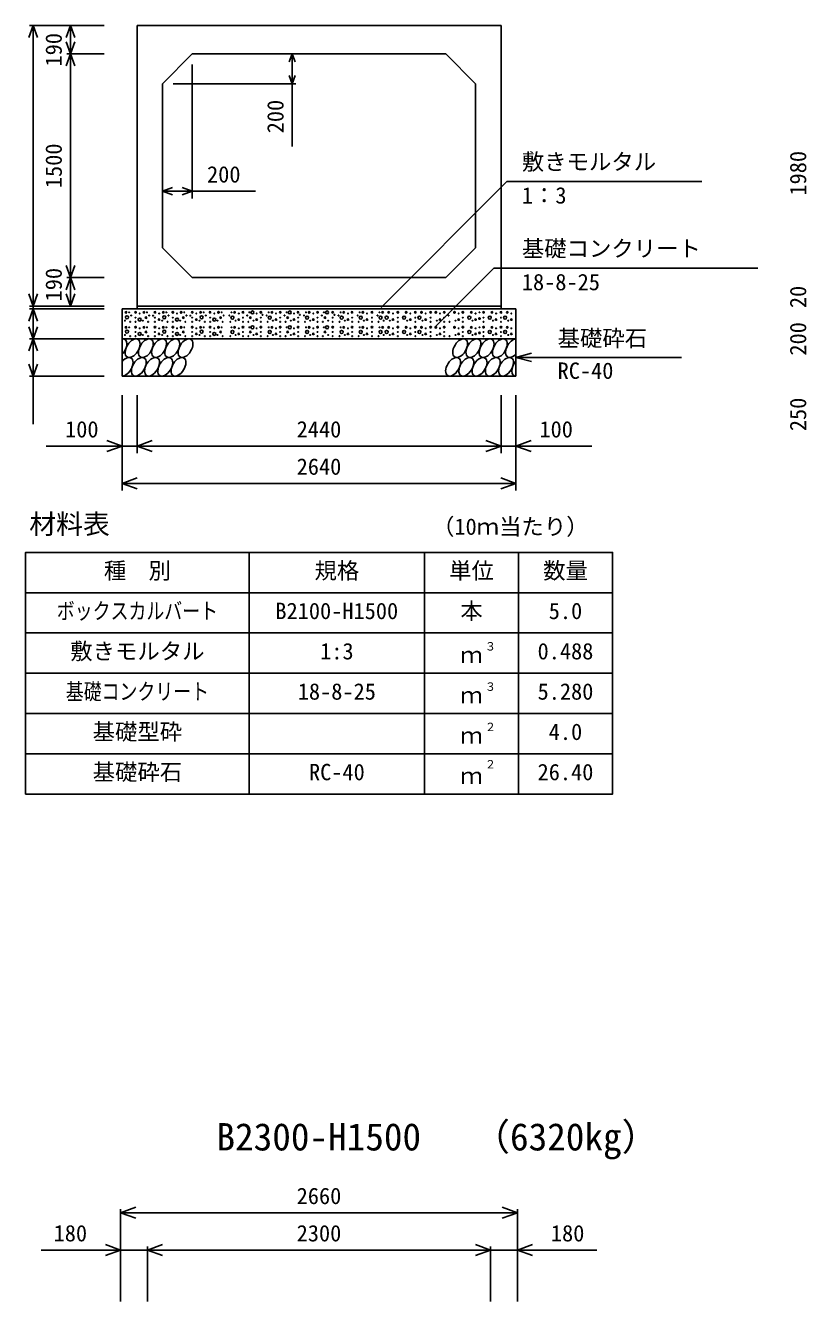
# Model space of a CAD drawing. Units: millimetres, scale not verified. Extents: x -100800 to 100800, y -35640 to 35640.
# Drawn here: x 5212 to 10447, y 17928 to 26480 of the extents above; entities that cross this region are included whole.
import ezdxf
from ezdxf.enums import TextEntityAlignment as Align

# ---------------------------------------------------------------- set-up
doc = ezdxf.new("R2010")
doc.units = ezdxf.units.MM
doc.header["$LTSCALE"] = 120
for name, color, linetype, lineweight in [('0-0_DIM', 7, 'Continuous', 25), ('0-2_HATCH', 6, 'Continuous', 25), ('0-3_HYO', 3, 'Continuous', 25), ('0-4_HYO2', 4, 'Continuous', 25), ('0-5_OUTLINE', 3, 'Continuous', 25), ('0-7_TXT', 7, 'Continuous', 25)]:
    doc.layers.add(name, color=color, linetype=linetype, lineweight=lineweight)
doc.styles.add('ＭＳ ゴシック', font='')
doc.styles.get('ＭＳ ゴシック').set_extended_font_data('MS Gothic')

msp = doc.modelspace()

# ---------------------------------------------------------------- linework, layer by layer
at = {"layer": '0-0_DIM'}
for p, q in [((5239, 26480.3), (5739.1, 26480.3)), ((5263, 26480.3), (5263, 24600.3)), ((5513, 26480.3), (5513, 26290.3)), ((5489, 26290.3), (5739.1, 26290.3)), ((5513, 24790.3), (5513, 26290.3)), ((6999.5, 26290.3), (6999.5, 26090.3)), ((6329.1, 26218.3), (6329.1, 25321.7)), ((6201.1, 26090.3), (7023.5, 26090.3)), ((6999.5, 25669.5), (6999.5, 26090.3)), ((8439, 25434.2), (7594.9, 24590.2)), ((8439, 25434.2), (9744.7, 25434.2)), ((6129.1, 25369.7), (6329.1, 25369.7)), ((6753.2, 25369.7), (6329.1, 25369.7)), ((8351.3, 24853.1), (7958.5, 24460.3)), ((8351.3, 24853.1), (10120.3, 24853.1)), ((5489, 24790.3), (5739.1, 24790.3)), ((5513, 24790.3), (5513, 24600.3)), ((5239, 24600.3), (5739.1, 24600.3)), ((5239, 24580.3), (5739.1, 24580.3)), ((5263, 24600.3), (5263, 24580.3)), ((5263, 24380.3), (5263, 24580.3)), ((5239, 24380.3), (5739.1, 24380.3)), ((5263, 24380.3), (5263, 24130.3)), ((8499.1, 24255.3), (8603.4, 24283.3)), ((8499.1, 24255.3), (9608, 24255.3)), ((8499.1, 24255.3), (8603.4, 24227.3)), ((5239, 24130.3), (5739.1, 24130.3)), ((5263, 23808.2), (5263, 24130.3)), ((5859.1, 23363.1), (5859.1, 24002.7)), ((5959.1, 23613.1), (5959.1, 24002.7)), ((8399.1, 23613.1), (8399.1, 24002.7)), ((8499.1, 23363.1), (8499.1, 24002.7)), ((5351.1, 23661.1), (5859.1, 23661.1)), ((5859.1, 23661.1), (5959.1, 23661.1)), ((5959.1, 23661.1), (8399.1, 23661.1)), ((5859.1, 23411.1), (8499.1, 23411.1)), ((5849.1, 18546.6), (5849.1, 17928)), ((5849.1, 18522.6), (8509.1, 18522.6)), ((8509.1, 18546.6), (8509.1, 17928)), ((5316.4, 18272.6), (5849.1, 18272.6)), ((6029.1, 18296.6), (6029.1, 17928)), ((8329.1, 18296.6), (8329.1, 17928)), ((9041.8, 18272.6), (8509.1, 18272.6))]:
    msp.add_line(p, q, dxfattribs=at)
for points in [[(5292.6, 26399.1), (5263, 26480.3), (5233.5, 26399.1)], [(5542.6, 26399.1), (5513, 26480.3), (5483.5, 26399.1)], [(5542.6, 26371.5), (5513, 26290.3), (5483.5, 26371.5)], [(5542.6, 26209.1), (5513, 26290.3), (5483.5, 26209.1)], [(6979.8, 26236.2), (6999.5, 26290.3), (7019.2, 26236.2)], [(6979.8, 26144.4), (6999.5, 26090.3), (7019.2, 26144.4)], [(6196.8, 25394.3), (6129.1, 25369.7), (6196.8, 25345)], [(6261.4, 25394.3), (6329.1, 25369.7), (6261.4, 25345)], [(5542.6, 24871.5), (5513, 24790.3), (5483.5, 24871.5)], [(5542.6, 24709.1), (5513, 24790.3), (5483.5, 24709.1)], [(5292.6, 24681.5), (5263, 24600.3), (5233.5, 24681.5)], [(5542.6, 24681.5), (5513, 24600.3), (5483.5, 24681.5)], [(5292.6, 24499.1), (5263, 24580.3), (5233.5, 24499.1)], [(5292.6, 24461.5), (5263, 24380.3), (5233.5, 24461.5)], [(5292.6, 24299.1), (5263, 24380.3), (5233.5, 24299.1)], [(5292.6, 24211.5), (5263, 24130.3), (5233.5, 24211.5)], [(5757.6, 23698), (5859.1, 23661.1), (5757.6, 23624.1)], [(6060.6, 23624.1), (5959.1, 23661.1), (6060.6, 23698)], [(8297.6, 23698), (8399.1, 23661.1), (8297.6, 23624.1)], [(8600.6, 23698), (8499.1, 23661.1), (8600.6, 23624.1)], [(9007.1, 23661.1), (8499.1, 23661.1), (8399.1, 23661.1)], [(5960.6, 23374.1), (5859.1, 23411.1), (5960.6, 23448)], [(8397.6, 23448), (8499.1, 23411.1), (8397.6, 23374.1)], [(5950.6, 18485.7), (5849.1, 18522.6), (5950.6, 18559.6)], [(8407.6, 18485.7), (8509.1, 18522.6), (8407.6, 18559.6)], [(5747.6, 18235.7), (5849.1, 18272.6), (5747.6, 18309.6)], [(6130.6, 18235.7), (6029.1, 18272.6), (6130.6, 18309.6)], [(8227.6, 18235.7), (8329.1, 18272.6), (8227.6, 18309.6)], [(8610.6, 18235.7), (8509.1, 18272.6), (8610.6, 18309.6)], [(5849.1, 18272.6), (6029.1, 18272.6), (8329.1, 18272.6), (8509.1, 18272.6)]]:
    msp.add_lwpolyline(points, dxfattribs=at)
at = {"layer": '0-2_HATCH'}
for centre, radius in [((5885.1, 24557.5), 5), ((5906.2, 24557.5), 2.5), ((5949.1, 24558.4), 5), ((5977.1, 24550.5), 2.5), ((6005.1, 24557.5), 5), ((6026.2, 24557.5), 2.5), ((6079.1, 24558.4), 5), ((6107.1, 24550.5), 2.5), ((6135.1, 24557.5), 5), ((6156.2, 24557.5), 2.5), ((6199.1, 24558.4), 5), ((6227.1, 24550.5), 2.5), ((6255.1, 24557.5), 5), ((6276.2, 24557.5), 2.5), ((6329.1, 24558.4), 5), ((6357.1, 24550.5), 2.5), ((6385.1, 24557.5), 5), ((6406.2, 24557.5), 2.5), ((6449.1, 24558.4), 5), ((6477.1, 24550.5), 2.5), ((6505.1, 24557.5), 5), ((6526.2, 24557.5), 2.5), ((6592, 24557.5), 2.5), ((6613.1, 24557.5), 5), ((6641.1, 24550.5), 2.5), ((6669.1, 24558.4), 5), ((6712, 24557.5), 2.5), ((6733.1, 24557.5), 10), ((6761.1, 24550.5), 2.5), ((6789.1, 24558.4), 5), ((6842, 24557.5), 2.5), ((6863.1, 24557.5), 5), ((6891.1, 24550.5), 2.5), ((6919.1, 24558.4), 5), ((6962, 24557.5), 2.5), ((6983.1, 24557.5), 10), ((7011.1, 24550.5), 2.5), ((7039.1, 24558.4), 5), ((7092, 24557.5), 2.5), ((7113.1, 24557.5), 5), ((7141.1, 24550.5), 2.5), ((7169.1, 24558.4), 5), ((7212, 24557.5), 2.5), ((7233.1, 24557.5), 10), ((7271, 24558.4), 5), ((7323.9, 24557.5), 2.5), ((7344.9, 24557.5), 5), ((7372.9, 24550.5), 2.5), ((7401, 24558.4), 5), ((7451.9, 24557.5), 2.5), ((7472.9, 24557.5), 5), ((7501, 24550.5), 2.5), ((7533.9, 24558.4), 5), ((7584.8, 24557.5), 2.5), ((7605.9, 24557.5), 5), ((7646.5, 24557.5), 5), ((7674.6, 24550.5), 2.5), ((7707.5, 24558.4), 5), ((7763.4, 24557.5), 5), ((7791.4, 24550.5), 2.5), ((7824.3, 24558.4), 5), ((7866.1, 24557.5), 5), ((7894.1, 24550.5), 2.5), ((7927, 24558.4), 5), ((7962.3, 24557.5), 5), ((7990.3, 24550.5), 2.5), ((8018.4, 24558.4), 5), ((8087.1, 24557.5), 5), ((8115.1, 24550.5), 2.5), ((8143.2, 24558.4), 5), ((8200.5, 24557.5), 5), ((8228.6, 24550.5), 2.5), ((8254.7, 24557.5), 2.5), ((8282, 24558.4), 5), ((8337.9, 24557.5), 5), ((8366, 24550.5), 2.5), ((8398.9, 24558.4), 5), ((8440.6, 24557.5), 5), ((8468.7, 24550.5), 2.5), ((5878.1, 24502.3), 2.5), ((5885.1, 24457.5), 5), ((5891.7, 24524.5), 10), ((5906.2, 24457.5), 2.5), ((5913.2, 24494.4), 2.5), ((5920.2, 24536.5), 2.5), ((5949.1, 24458.4), 5), ((5949.1, 24522.5), 2.5), ((5949.1, 24494.4), 2.5), ((5977.1, 24509.3), 10), ((5998.1, 24502.3), 2.5), ((6005.1, 24457.5), 5), ((6019.2, 24522.5), 5), ((6026.2, 24457.5), 2.5), ((6033.2, 24494.4), 2.5), ((6040.2, 24536.5), 2.5), ((6066.7, 24535.6), 2.5), ((6079.1, 24458.4), 5), ((6079.1, 24522.5), 2.5), ((6079.1, 24494.4), 2.5), ((6107.1, 24509.3), 5), ((6128.1, 24502.3), 2.5), ((6135.1, 24457.5), 5), ((6141.7, 24524.5), 10), ((6156.2, 24457.5), 2.5), ((6163.2, 24494.4), 2.5), ((6170.2, 24536.5), 2.5), ((6199.1, 24458.4), 5), ((6199.1, 24522.5), 2.5), ((6199.1, 24494.4), 2.5), ((6227.1, 24509.3), 10), ((6248.1, 24502.3), 2.5), ((6255.1, 24457.5), 5), ((6269.2, 24522.5), 5), ((6276.2, 24457.5), 2.5), ((6283.2, 24494.4), 2.5), ((6290.2, 24536.5), 2.5), ((6316.7, 24535.6), 2.5), ((6329.1, 24458.4), 5), ((6329.1, 24522.5), 2.5), ((6329.1, 24494.4), 2.5), ((6357.1, 24509.3), 5), ((6378.1, 24502.3), 2.5), ((6385.1, 24457.5), 5), ((6391.7, 24524.5), 10), ((6406.2, 24457.5), 2.5), ((6413.2, 24494.4), 2.5), ((6420.2, 24536.5), 2.5), ((6449.1, 24458.4), 5), ((6449.1, 24522.5), 2.5), ((6449.1, 24494.4), 2.5), ((6477.1, 24509.3), 10), ((6498.1, 24502.3), 2.5), ((6505.1, 24457.5), 5), ((6519.2, 24522.5), 5), ((6526.2, 24457.5), 2.5), ((6533.2, 24494.4), 2.5), ((6540.2, 24536.5), 2.5), ((6578, 24536.5), 2.5), ((6585, 24494.4), 2.5), ((6599, 24522.5), 10), ((6592, 24457.5), 2.5), ((6613.1, 24457.5), 5), ((6620.1, 24502.3), 2.5), ((6641.1, 24509.3), 5), ((6669.1, 24458.4), 5), ((6669.1, 24522.5), 2.5), ((6669.1, 24494.4), 2.5), ((6698, 24536.5), 2.5), ((6705, 24494.4), 2.5), ((6712, 24457.5), 2.5), ((6719, 24522.5), 5), ((6733.1, 24457.5), 10), ((6740.1, 24502.3), 2.5), ((6761.1, 24509.3), 5), ((6789.1, 24458.4), 5), ((6789.1, 24522.5), 2.5), ((6789.1, 24494.4), 2.5), ((6800.5, 24540.8), 2.5), ((6828, 24536.5), 2.5), ((6835, 24494.4), 2.5), ((6849, 24522.5), 10), ((6842, 24457.5), 2.5), ((6863.1, 24457.5), 5), ((6870.1, 24502.3), 2.5), ((6891.1, 24509.3), 5), ((6919.1, 24458.4), 5), ((6919.1, 24522.5), 2.5), ((6919.1, 24494.4), 2.5), ((6948, 24536.5), 2.5), ((6955, 24494.4), 2.5), ((6962, 24457.5), 2.5), ((6969, 24522.5), 5), ((6983.1, 24457.5), 10), ((6990.1, 24502.3), 2.5), ((7011.1, 24509.3), 5), ((7039.1, 24458.4), 5), ((7039.1, 24522.5), 2.5), ((7039.1, 24494.4), 2.5), ((7050.5, 24540.8), 2.5), ((7078, 24536.5), 2.5), ((7085, 24494.4), 2.5), ((7099, 24522.5), 10), ((7092, 24457.5), 2.5), ((7113.1, 24457.5), 5), ((7120.1, 24502.3), 2.5), ((7141.1, 24509.3), 5), ((7169.1, 24458.4), 5), ((7169.1, 24522.5), 2.5), ((7169.1, 24494.4), 2.5), ((7198, 24536.5), 2.5), ((7205, 24494.4), 2.5), ((7212, 24457.5), 2.5), ((7219, 24522.5), 5), ((7233.1, 24457.5), 10), ((7240.1, 24502.3), 2.5), ((7271, 24458.4), 5), ((7271, 24522.5), 2.5), ((7271, 24494.4), 2.5), ((7282.3, 24540.8), 2.5), ((7309.8, 24536.5), 2.5), ((7316.8, 24494.4), 2.5), ((7330.9, 24522.5), 10), ((7323.9, 24457.5), 2.5), ((7344.9, 24457.5), 5), ((7351.9, 24502.3), 2.5), ((7372.9, 24509.3), 5), ((7401, 24458.4), 5), ((7401, 24522.5), 2.5), ((7401, 24494.4), 2.5), ((7437.9, 24536.5), 2.5), ((7444.9, 24494.4), 2.5), ((7458.9, 24522.5), 10), ((7451.9, 24457.5), 2.5), ((7472.9, 24457.5), 5), ((7480, 24502.3), 2.5), ((7501, 24509.3), 5), ((7533.9, 24458.4), 5), ((7533.9, 24522.5), 2.5), ((7533.9, 24494.4), 2.5), ((7570.8, 24536.5), 2.5), ((7577.8, 24494.4), 2.5), ((7591.9, 24522.5), 10), ((7584.8, 24457.5), 2.5), ((7605.9, 24457.5), 5), ((7612.9, 24502.3), 2.5), ((7632.5, 24522.5), 10), ((7646.5, 24457.5), 5), ((7653.6, 24502.3), 2.5), ((7674.6, 24509.3), 5), ((7707.5, 24458.4), 5), ((7707.5, 24522.5), 2.5), ((7707.5, 24494.4), 2.5), ((7749.4, 24522.5), 10), ((7763.4, 24457.5), 5), ((7770.4, 24502.3), 2.5), ((7791.4, 24509.3), 5), ((7824.3, 24458.4), 5), ((7824.3, 24522.5), 2.5), ((7824.3, 24494.4), 2.5), ((7852.1, 24522.5), 10), ((7866.1, 24457.5), 5), ((7873.1, 24502.3), 2.5), ((7894.1, 24509.3), 5), ((7927, 24458.4), 5), ((7927, 24522.5), 2.5), ((7927, 24494.4), 2.5), ((7962.3, 24457.5), 5), ((7969.3, 24502.3), 2.5), ((7990.3, 24509.3), 5), ((8018.4, 24458.4), 5), ((8018.4, 24522.5), 2.5), ((8018.4, 24494.4), 2.5), ((8047.2, 24536.5), 2.5), ((8054.2, 24494.4), 2.5), ((8087.1, 24457.5), 5), ((8094.1, 24502.3), 2.5), ((8115.1, 24509.3), 5), ((8143.2, 24458.4), 5), ((8143.2, 24522.5), 2.5), ((8143.2, 24494.4), 2.5), ((8186.5, 24522.5), 10), ((8200.5, 24457.5), 5), ((8207.5, 24502.3), 2.5), ((8228.6, 24509.3), 5), ((8254.7, 24516.3), 5), ((8254.7, 24457.5), 2.5), ((8282, 24458.4), 5), ((8282, 24522.5), 2.5), ((8282, 24494.4), 2.5), ((8323.9, 24522.5), 10), ((8337.9, 24457.5), 5), ((8345, 24502.3), 2.5), ((8366, 24509.3), 5), ((8398.9, 24458.4), 5), ((8398.9, 24522.5), 2.5), ((8398.9, 24494.4), 2.5), ((8426.6, 24522.5), 10), ((8440.6, 24457.5), 5), ((8447.6, 24502.3), 2.5), ((8468.7, 24509.3), 5), ((5878.1, 24406.2), 2.5), ((5891.7, 24428.4), 10), ((5913.2, 24398.4), 2.5), ((5949.1, 24426.4), 2.5), ((5949.1, 24398.4), 2.5), ((5977.1, 24413.2), 10), ((5977.1, 24450.5), 2.5), ((5998.1, 24406.2), 2.5), ((6019.2, 24426.4), 5), ((6033.2, 24398.4), 2.5), ((6079.1, 24426.4), 2.5), ((6079.1, 24398.4), 2.5), ((6107.1, 24413.2), 5), ((6107.1, 24450.5), 2.5), ((6128.1, 24406.2), 2.5), ((6141.7, 24428.4), 10), ((6163.2, 24398.4), 2.5), ((6199.1, 24426.4), 2.5), ((6199.1, 24398.4), 2.5), ((6227.1, 24413.2), 10), ((6227.1, 24450.5), 2.5), ((6248.1, 24406.2), 2.5), ((6269.2, 24426.4), 5), ((6283.2, 24398.4), 2.5), ((6329.1, 24426.4), 2.5), ((6329.1, 24398.4), 2.5), ((6357.1, 24413.2), 5), ((6357.1, 24450.5), 2.5), ((6378.1, 24406.2), 2.5), ((6391.7, 24428.4), 10), ((6413.2, 24398.4), 2.5), ((6449.1, 24426.4), 2.5), ((6449.1, 24398.4), 2.5), ((6477.1, 24413.2), 10), ((6477.1, 24450.5), 2.5), ((6498.1, 24406.2), 2.5), ((6519.2, 24426.4), 5), ((6533.2, 24398.4), 2.5), ((6585, 24398.4), 2.5), ((6599, 24426.4), 10), ((6620.1, 24406.2), 2.5), ((6641.1, 24413.2), 5), ((6641.1, 24450.5), 2.5), ((6669.1, 24426.4), 2.5), ((6669.1, 24398.4), 2.5), ((6705, 24398.4), 2.5), ((6719, 24426.4), 5), ((6740.1, 24406.2), 2.5), ((6761.1, 24413.2), 5), ((6761.1, 24450.5), 2.5), ((6789.1, 24426.4), 2.5), ((6789.1, 24398.4), 2.5), ((6835, 24398.4), 2.5), ((6849, 24426.4), 10), ((6870.1, 24406.2), 2.5), ((6891.1, 24413.2), 5), ((6891.1, 24450.5), 2.5), ((6919.1, 24426.4), 2.5), ((6919.1, 24398.4), 2.5), ((6955, 24398.4), 2.5), ((6969, 24426.4), 5), ((6990.1, 24406.2), 2.5), ((7011.1, 24413.2), 5), ((7011.1, 24450.5), 2.5), ((7039.1, 24426.4), 2.5), ((7039.1, 24398.4), 2.5), ((7085, 24398.4), 2.5), ((7099, 24426.4), 10), ((7120.1, 24406.2), 2.5), ((7141.1, 24413.2), 5), ((7141.1, 24450.5), 2.5), ((7169.1, 24426.4), 2.5), ((7169.1, 24398.4), 2.5), ((7205, 24398.4), 2.5), ((7219, 24426.4), 5), ((7240.1, 24406.2), 2.5), ((7271, 24426.4), 2.5), ((7271, 24398.4), 2.5), ((7316.8, 24398.4), 2.5), ((7330.9, 24426.4), 10), ((7351.9, 24406.2), 2.5), ((7372.9, 24413.2), 5), ((7372.9, 24450.5), 2.5), ((7401, 24426.4), 2.5), ((7401, 24398.4), 2.5), ((7444.9, 24398.4), 2.5), ((7458.9, 24426.4), 10), ((7480, 24406.2), 2.5), ((7501, 24413.2), 5), ((7501, 24450.5), 2.5), ((7533.9, 24426.4), 2.5), ((7533.9, 24398.4), 2.5), ((7577.8, 24398.4), 2.5), ((7591.9, 24426.4), 10), ((7612.9, 24406.2), 2.5), ((7632.5, 24426.4), 10), ((7653.6, 24406.2), 2.5), ((7674.6, 24413.2), 5), ((7674.6, 24450.5), 2.5), ((7707.5, 24426.4), 2.5), ((7707.5, 24398.4), 2.5), ((7749.4, 24426.4), 10), ((7770.4, 24406.2), 2.5), ((7791.4, 24413.2), 5), ((7791.4, 24450.5), 2.5), ((7824.3, 24426.4), 2.5), ((7824.3, 24398.4), 2.5), ((7852.1, 24426.4), 10), ((7873.1, 24406.2), 2.5), ((7894.1, 24413.2), 5), ((7894.1, 24450.5), 2.5), ((7927, 24426.4), 2.5), ((7927, 24398.4), 2.5), ((7969.3, 24406.2), 2.5), ((7990.3, 24413.2), 5), ((7990.3, 24450.5), 2.5), ((8018.4, 24426.4), 2.5), ((8018.4, 24398.4), 2.5), ((8054.2, 24398.4), 2.5), ((8094.1, 24406.2), 2.5), ((8115.1, 24413.2), 5), ((8115.1, 24450.5), 2.5), ((8143.2, 24426.4), 2.5), ((8143.2, 24398.4), 2.5), ((8186.5, 24426.4), 10), ((8207.5, 24406.2), 2.5), ((8228.6, 24413.2), 5), ((8228.6, 24450.5), 2.5), ((8254.7, 24420.2), 5), ((8282, 24426.4), 2.5), ((8282, 24398.4), 2.5), ((8323.9, 24426.4), 10), ((8345, 24406.2), 2.5), ((8366, 24413.2), 5), ((8366, 24450.5), 2.5), ((8398.9, 24426.4), 2.5), ((8398.9, 24398.4), 2.5), ((8426.6, 24426.4), 10), ((8447.6, 24406.2), 2.5), ((8468.7, 24413.2), 5), ((8468.7, 24450.5), 2.5)]:
    msp.add_circle(centre, radius, dxfattribs=at)
for centre, start_param, end_param in [((5840.8, 24317.8), 4.335544, 6.724593), ((8479.8, 24317.8), 0.419949, 4.357003), ((5882.3, 24192.8), 3.496422, 7.58605), ((8521.4, 24192.8), 1.28053, 3.496422)]:
    msp.add_ellipse(centre, major_axis=(36.4, 58.9), ratio=0.5792, start_param=start_param, end_param=end_param, dxfattribs=at)
for centre in [(5929.5, 24317.8), (6018.2, 24317.8), (6106.9, 24317.8), (6195.6, 24317.8), (6284.3, 24317.8), (8125, 24317.8), (8213.7, 24317.8), (8302.4, 24317.8), (8391.1, 24317.8), (5971, 24192.8), (6059.7, 24192.8), (6148.4, 24192.8), (6237.1, 24192.8), (8077.9, 24192.8), (8166.6, 24192.8), (8255.3, 24192.8), (8344, 24192.8), (8432.7, 24192.8)]:
    msp.add_ellipse(centre, major_axis=(36.4, 58.9), ratio=0.5792, dxfattribs=at)
at = {"layer": '0-3_HYO'}
for p, q in [((6711.6, 22948.6), (6711.6, 21328.6)), ((7886.6, 22948.6), (7886.6, 21328.6)), ((8516.6, 22948.6), (8516.6, 21328.6)), ((5211.6, 22678.6), (9146.6, 22678.6))]:
    msp.add_line(p, q, dxfattribs=at)
msp.add_lwpolyline([(5211.6, 21328.6), (9146.6, 21328.6), (9146.6, 22948.6), (5211.6, 22948.6)], close=True, dxfattribs=at)
at = {"layer": '0-4_HYO2'}
for p, q in [((5211.6, 22408.6), (9146.6, 22408.6)), ((5211.6, 22138.6), (9146.6, 22138.6)), ((5211.6, 21868.6), (9146.6, 21868.6)), ((5211.6, 21598.6), (9146.6, 21598.6))]:
    msp.add_line(p, q, dxfattribs=at)
at = {"layer": '0-5_OUTLINE'}
for p, q in [((5959.1, 26480.3), (8399.1, 26480.3)), ((5959.1, 24580.3), (5959.1, 26480.3)), ((8399.1, 26480.3), (8399.1, 24580.3)), ((6129.1, 26090.3), (6329.1, 26290.3)), ((6329.1, 26290.3), (8029.1, 26290.3)), ((8229.1, 26090.3), (8029.1, 26290.3)), ((6129.1, 24990.3), (6129.1, 26090.3)), ((8229.1, 26090.3), (8229.1, 24990.3)), ((6129.1, 24990.3), (6329.1, 24790.3)), ((8229.1, 24990.3), (8029.1, 24790.3)), ((8029.1, 24790.3), (6329.1, 24790.3)), ((5859.1, 24580.3), (5859.1, 24130.3)), ((5859.1, 24580.3), (8499.1, 24580.3)), ((8399.1, 24600.3), (5959.1, 24600.3)), ((8499.1, 24580.3), (8499.1, 24130.3)), ((5859.1, 24380.3), (8499.1, 24380.3)), ((5859.1, 24130.3), (8499.1, 24130.3))]:
    msp.add_line(p, q, dxfattribs=at)

# ---------------------------------------------------------------- texts
at = {"layer": '0-0_DIM', "style": 'ＭＳ ゴシック'}
for s, p in [('190', (5488, 26205.6)), ('200', (6974.5, 25758)), ('1500', (5488, 25390.3)), ('1980', (10478, 25340.3)), ('190', (5488, 24631.1)), ('20', (10478, 24586.2)), ('200', (10478, 24267.8)), ('250', (10478, 23761.5))]:
    msp.add_text(s, height=110, rotation=90, dxfattribs=at).set_placement(p, align=Align.BOTTOM_LEFT)
for s, p in [('敷きモルタル', (8538.6, 25479.2)), ('200', (6428.3, 25394.7)), ('1：3', (8538.6, 25254)), ('基礎コンクリート', (8538.6, 24898)), ('18-8-25', (8538.6, 24672.9)), ('基礎砕石', (8778.3, 24296.5)), ('RC-40', (8778.3, 24078.9)), ('100', (5476.7, 23686.1)), ('2440', (7029.1, 23686.1)), ('100', (8656.5, 23686.1)), ('2640', (7029.1, 23436.1)), ('2660', (7029.1, 18547.6)), ('180', (5399.8, 18297.6)), ('2300', (7029.1, 18297.6)), ('180', (8733.4, 18297.6))]:
    msp.add_text(s, height=110, dxfattribs=at).set_placement(p, align=Align.BOTTOM_LEFT)
at = {"layer": '0-7_TXT', "style": 'ＭＳ ゴシック'}
for s, height, p in [('材料表', 132, (5236.6, 23033.6)), ('（10ｍ当たり）', 110, (7936.6, 23033.6)), ('種\u3000別', 110, (5736.6, 22738.6)), ('規格', 110, (7149.1, 22738.6)), ('単位', 110, (8051.6, 22738.6)), ('数量', 110, (8681.6, 22738.6)), ('B2100-H1500', 110, (6886.6, 22468.6)), ('本', 110, (8126.6, 22468.6)), ('5.0', 110, (8719.1, 22468.6)), ('敷きモルタル', 110, (5511.6, 22198.6)), ('1:3', 110, (7186.6, 22198.6)), ('３', 55, (8290.5, 22274.5)), ('0.488', 110, (8644.1, 22198.6)), ('ｍ', 110, (8126.6, 22173.6)), ('18-8-25', 110, (7036.6, 21928.6)), ('３', 55, (8290.5, 22004.5)), ('5.280', 110, (8644.1, 21928.6)), ('ｍ', 110, (8126.6, 21903.6)), ('基礎型砕', 110, (5661.6, 21658.6)), ('ｍ', 110, (8126.6, 21633.6)), ('２', 55, (8290.5, 21734.5)), ('4.0', 110, (8719.1, 21658.6)), ('２', 55, (8290.5, 21484.5)), ('基礎砕石', 110, (5661.6, 21388.6)), ('RC-40', 110, (7111.6, 21388.6)), ('ｍ', 110, (8126.6, 21363.6)), ('26.40', 110, (8644.1, 21388.6)), ('B2300-H1500', 183.3, (6491.6, 18885.3)), ('（6320kg）', 183.3, (8209.3, 18885.3))]:
    msp.add_text(s, height=height, dxfattribs=at).set_placement(p, align=Align.BOTTOM_LEFT)
at = {"layer": '0-7_TXT', "style": 'ＭＳ ゴシック', "width": 0.8}
for s, p in [('ボックスカルバート', (5421.6, 22468.6)), ('基礎コンクリート', (5481.6, 21928.6))]:
    msp.add_text(s, height=110, dxfattribs=at).set_placement(p, align=Align.BOTTOM_LEFT)

doc.saveas('drawing.dxf')
